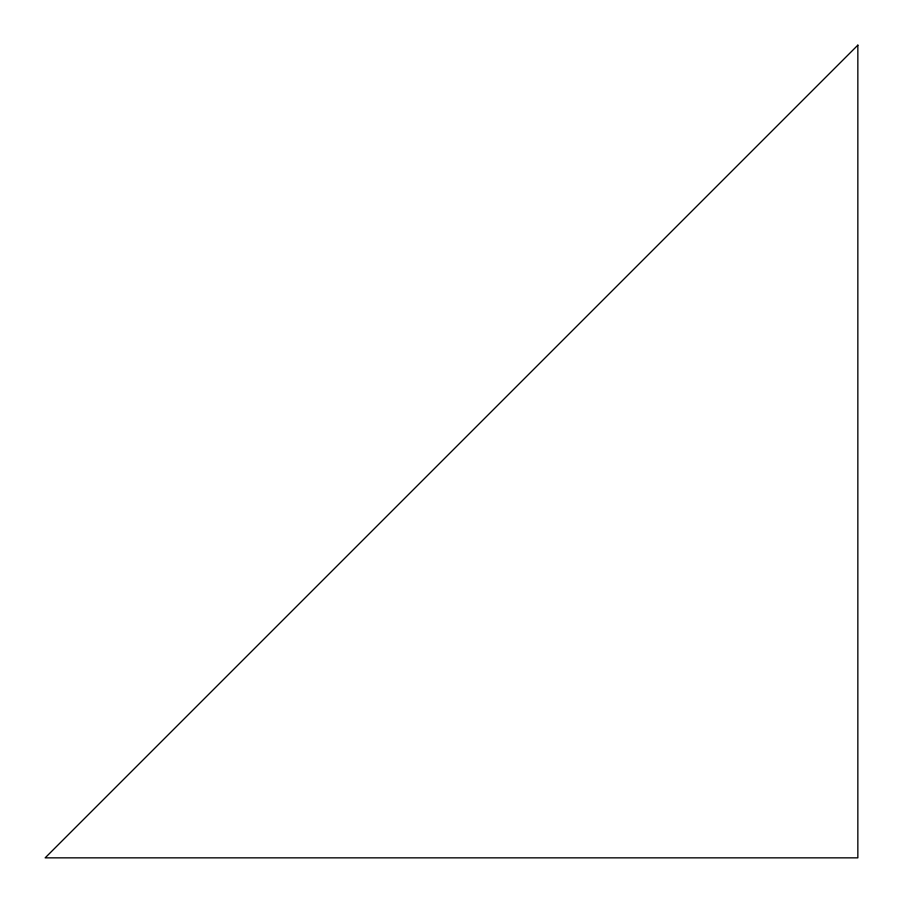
<?xml version="1.0" encoding="UTF-8"?>
<svg xmlns="http://www.w3.org/2000/svg" width="903" height="903" viewBox="0 0 903 903"><rect width="100%" height="100%" fill="white"/><g stroke="black" fill="none" stroke-linecap="round" stroke-linejoin="round"><path stroke-width="1.35" d="M857.85 45.15L45.15 857.85L857.85 857.85L857.85 45.15"/></g></svg>
